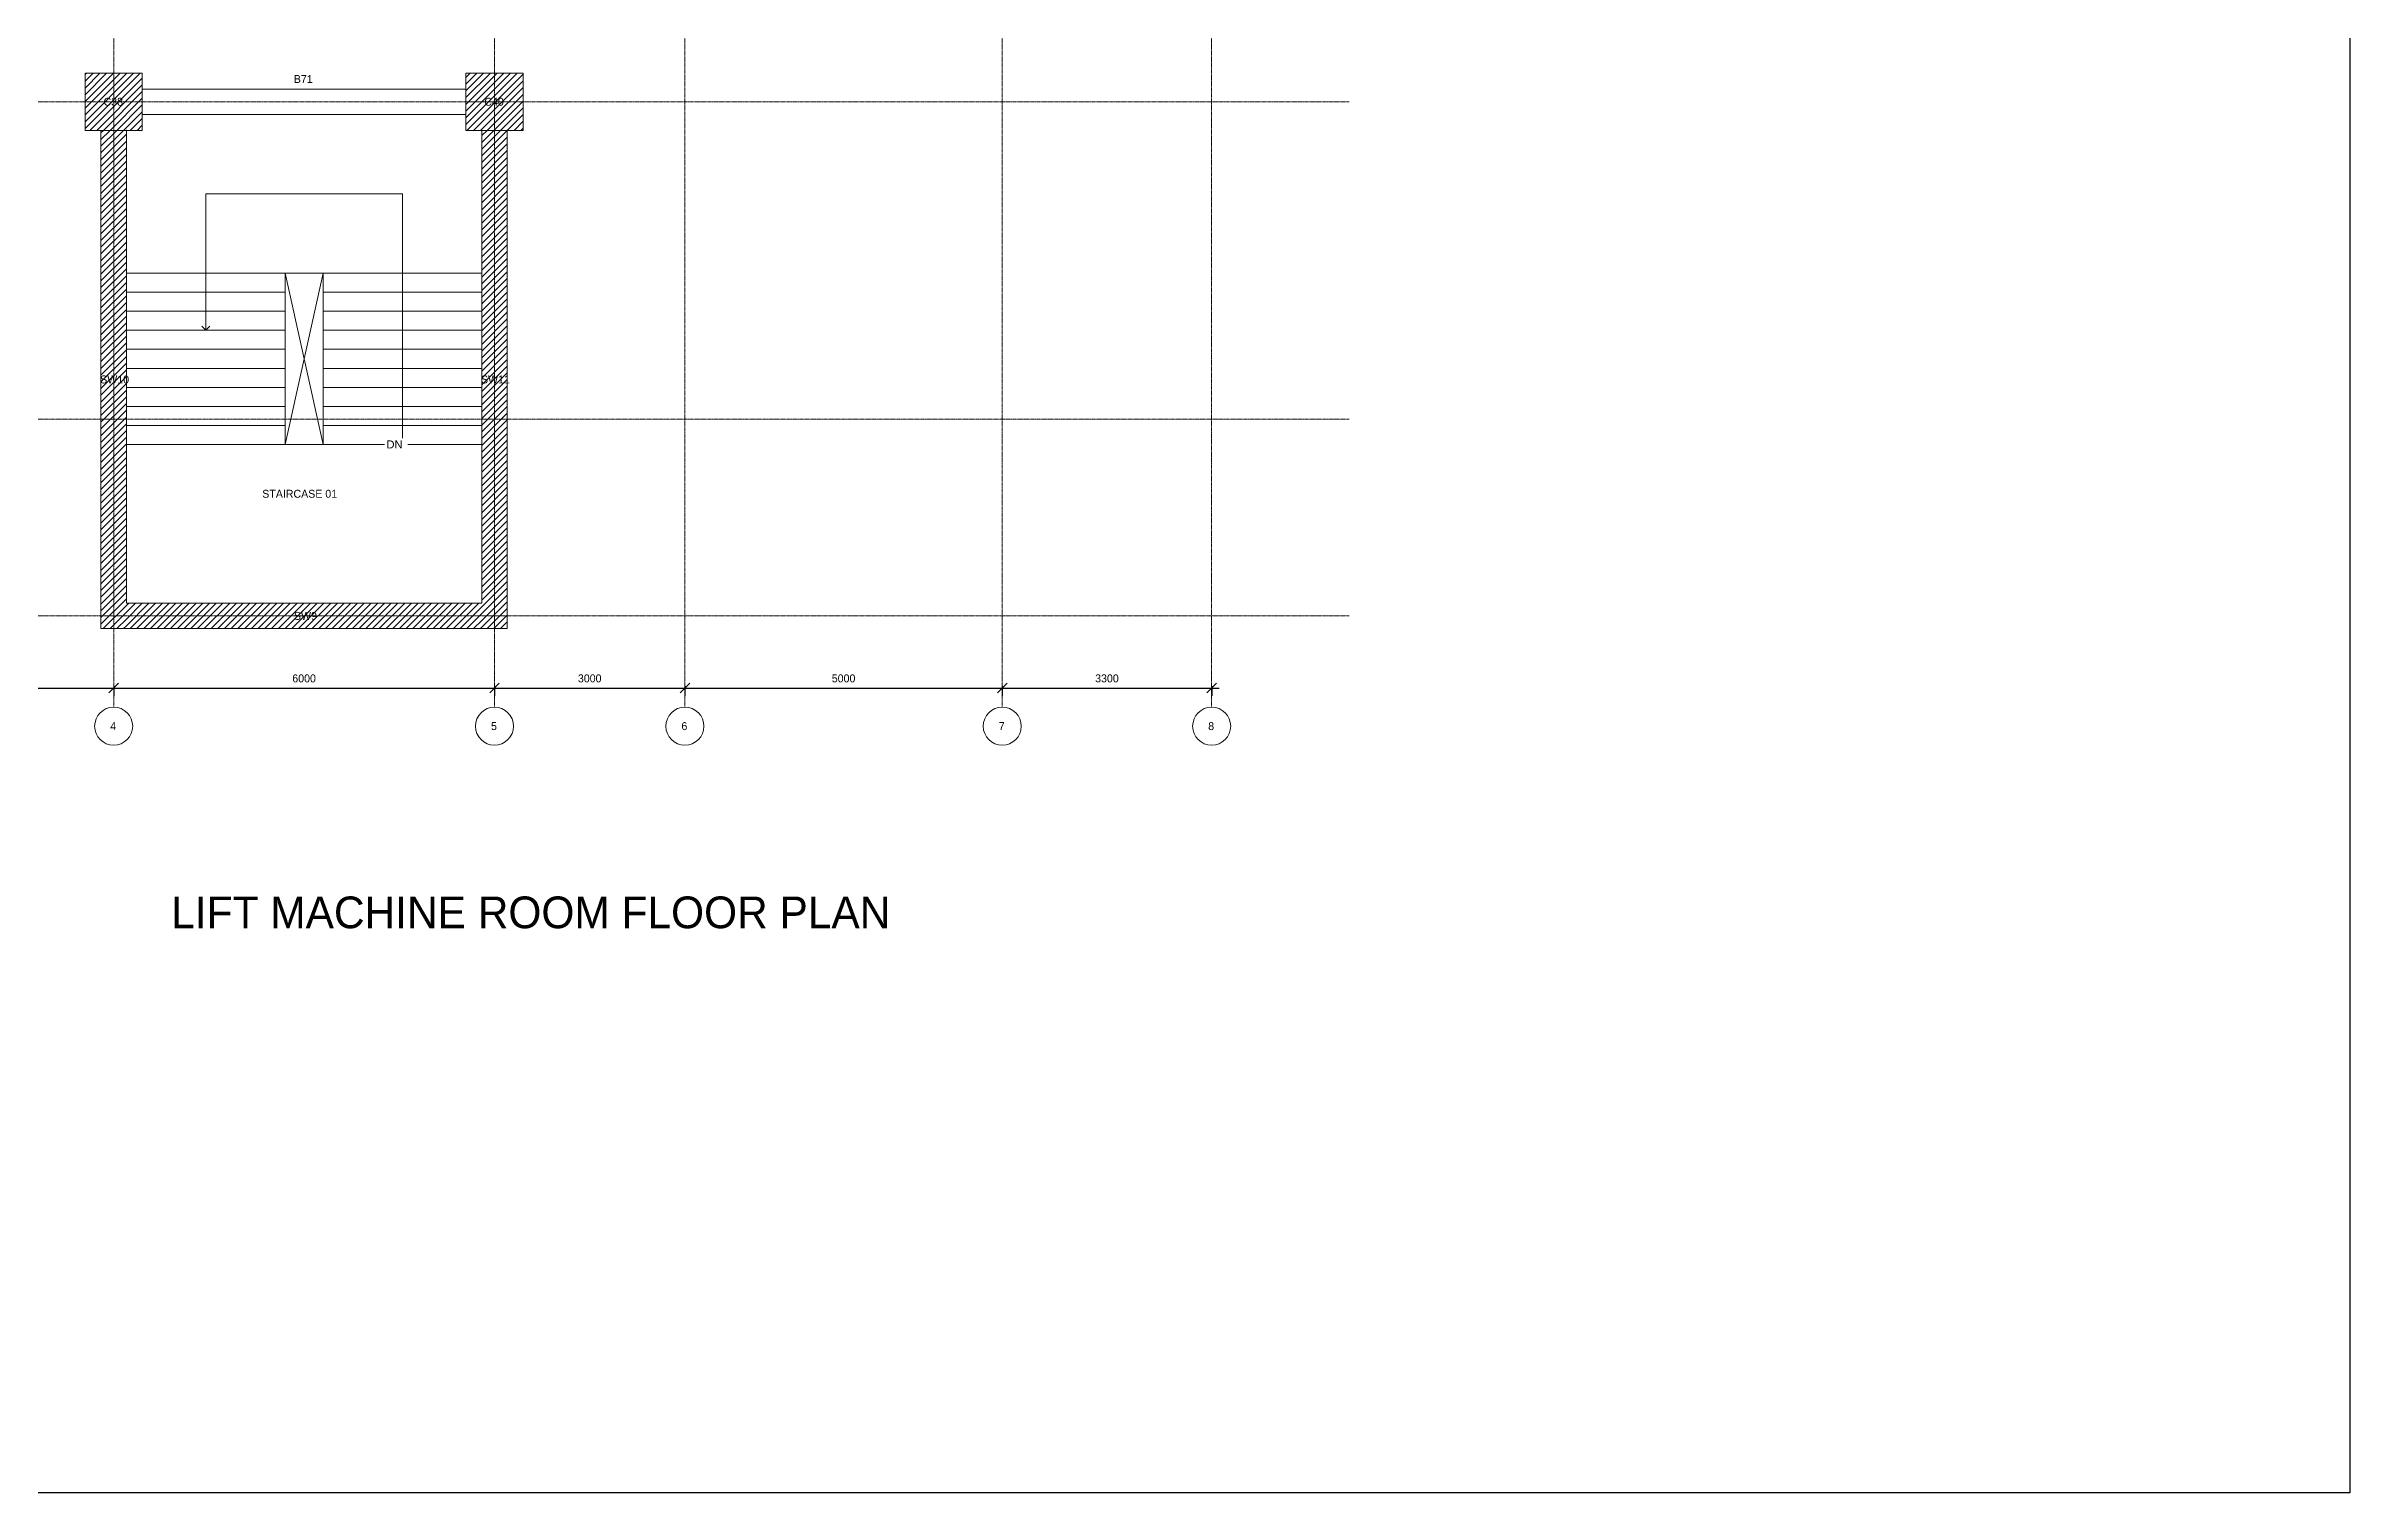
# Model space of a CAD drawing. Header units: millimetres. Extents: x -63539 to 256175, y -13917 to 28816.
# Drawn here: x 219875 to 256175, y -13917 to 8877 of the extents above; entities that cross this region are included whole.
import ezdxf

# ---------------------------------------------------------------- set-up
doc = ezdxf.new("R2010")
doc.units = ezdxf.units.MM
doc.header["$PDMODE"] = 35
doc.linetypes.add('Grid Line', pattern=[22.225, 12.7, -3.175, 3.175, -3.175])
doc.linetypes.add('Overhead', pattern=[3.96875, 2.38125, -1.5875])
for name, color, linetype, lineweight in [('A-ANNO-DIMS', 211, 'Continuous', 9), ('A-DETL', 90, 'Continuous', 18), ('Boundary', 40, 'Continuous', 30), ('Origin', 40, 'Continuous', 30), ('S-BEAM', 12, 'Continuous', 18), ('S-BEAM-IDEN', 2, 'Continuous', 9), ('S-COLS', 52, 'Continuous', 18), ('S-COLS-IDEN', 171, 'Continuous', 9), ('S-GRID', 9, 'Continuous', 9), ('S-GRID-IDEN', 9, 'Continuous', 9), ('S-STRS', 31, 'Continuous', 18), ('S-STRS-ANNO', 31, 'Continuous', 18), ('S-STRS-IDEN', 31, 'Continuous', 18)]:
    doc.layers.add(name, color=color, linetype=linetype, lineweight=lineweight)
doc.styles.add('Arial', font='arial.ttf', dxfattribs={"height": 125})
doc.styles.add('JetBrains Mono', font='JetBrainsMono-VariableFont_wght.ttf', dxfattribs={"height": 125})
doc.dimstyles.new('Diagonal_-_2_5mm_JetBrains_Mono', dxfattribs={"dimscale": 304.8, "dimtxt": 176.918969, "dimasz": 0.492126, "dimexe": 0.393701, "dimexo": 0.246063, "dimgap": 0.287073, "dimtad": 1, "dimdec": 0, "dimzin": 0, "dimdsep": 46, "dimtxsty": 'JetBrains Mono', "dimblk1": 'OBLIQUE', "dimblk2": 'OBLIQUE', "dimsah": 1, "dimcen": 0.09, "dimdle": 0.393701, "dimazin": 0, "dimtfac": 1, "dimtdec": 4, "dimtix": 1, "dimtmove": 0, "dimatfit": 3, "dimfxl": 1, "dimtvp": 1, "dimtfill": 1, "dimtolj": 1, "dimtzin": 0, "dimarcsym": 2})
pattern_1 = [(45, (209940.54, 0), (-53.033, 53.033), [])]

# ---------------------------------------------------------------- blocks, each defined once
blk = doc.blocks.new('Grid - M_Grid Head - Circle-24584-01 1st Floor Lvl_')
at = {"layer": 'S-GRID-IDEN'}
blk.add_circle((0, 0), 6, dxfattribs=at)
blk = doc.blocks.new('_Oblique')
at = {"color": 0, "linetype": 'ByBlock', "lineweight": -2}
blk.add_line((-0.5, -0.5), (0.5, 0.5), dxfattribs=at)
blk = doc.blocks.new('*D34')
at = {"layer": 'A-ANNO-DIMS', "color": 0, "lineweight": -2, "transparency": 16777216}
for p, q in [((217821, -1237), (221061, -1237)), ((217941, -1206), (217941, -1357)), ((220941, -1206), (220941, -1357))]:
    blk.add_line(p, q, dxfattribs=at)
at = {"layer": 'Defpoints', "color": 0, "transparency": 16777216}
for p in [(217941, -1131), (220941, -1131), (220941, -1237)]:
    blk.add_point(p, dxfattribs=at)
at = {"layer": 'A-ANNO-DIMS', "color": 0, "lineweight": -2, "transparency": 16777216, "xscale": 150, "yscale": 150, "zscale": 150, "rotation": 180}
blk.add_blockref('_Oblique', (217941, -1237), dxfattribs=at)
at = {"layer": 'A-ANNO-DIMS', "color": 0, "lineweight": -2, "transparency": 16777216, "xscale": 150, "yscale": 150, "zscale": 150}
blk.add_blockref('_Oblique', (220941, -1237), dxfattribs=at)
at = {"layer": 'A-ANNO-DIMS', "color": 0, "transparency": 16777216, "insert": (219441, -1085), "char_height": 125, "width": 496.29, "attachment_point": 5, "style": 'JetBrains Mono', "bg_fill": 3, "box_fill_scale": 1.1, "bg_fill_color": 9, "bg_fill_true_color": 13158600, "bg_fill_transparency": 0}
blk.add_mtext('\\A1;3000', dxfattribs=at)
blk = doc.blocks.new('*D35')
at = {"layer": 'A-ANNO-DIMS', "color": 0, "lineweight": -2, "transparency": 16777216}
for p, q in [((220821, -1237), (227061, -1237)), ((220941, -1206), (220941, -1357)), ((226941, -1206), (226941, -1357))]:
    blk.add_line(p, q, dxfattribs=at)
at = {"layer": 'Defpoints', "color": 0, "transparency": 16777216}
for p in [(220941, -1131), (226941, -1131), (226941, -1237)]:
    blk.add_point(p, dxfattribs=at)
at = {"layer": 'A-ANNO-DIMS', "color": 0, "lineweight": -2, "transparency": 16777216, "xscale": 150, "yscale": 150, "zscale": 150, "rotation": 180}
blk.add_blockref('_Oblique', (220941, -1237), dxfattribs=at)
at = {"layer": 'A-ANNO-DIMS', "color": 0, "lineweight": -2, "transparency": 16777216, "xscale": 150, "yscale": 150, "zscale": 150}
blk.add_blockref('_Oblique', (226941, -1237), dxfattribs=at)
at = {"layer": 'A-ANNO-DIMS', "color": 0, "transparency": 16777216, "insert": (223941, -1085), "char_height": 125, "width": 496.29, "attachment_point": 5, "style": 'JetBrains Mono', "bg_fill": 3, "box_fill_scale": 1.1, "bg_fill_color": 9, "bg_fill_true_color": 13158600, "bg_fill_transparency": 0}
blk.add_mtext('\\A1;6000', dxfattribs=at)
blk = doc.blocks.new('*D36')
at = {"layer": 'A-ANNO-DIMS', "color": 0, "lineweight": -2, "transparency": 16777216}
for p, q in [((226821, -1237), (230061, -1237)), ((226941, -1206), (226941, -1357)), ((229941, -1206), (229941, -1357))]:
    blk.add_line(p, q, dxfattribs=at)
at = {"layer": 'Defpoints', "color": 0, "transparency": 16777216}
for p in [(226941, -1131), (229941, -1131), (229941, -1237)]:
    blk.add_point(p, dxfattribs=at)
at = {"layer": 'A-ANNO-DIMS', "color": 0, "lineweight": -2, "transparency": 16777216, "xscale": 150, "yscale": 150, "zscale": 150, "rotation": 180}
blk.add_blockref('_Oblique', (226941, -1237), dxfattribs=at)
at = {"layer": 'A-ANNO-DIMS', "color": 0, "lineweight": -2, "transparency": 16777216, "xscale": 150, "yscale": 150, "zscale": 150}
blk.add_blockref('_Oblique', (229941, -1237), dxfattribs=at)
at = {"layer": 'A-ANNO-DIMS', "color": 0, "transparency": 16777216, "insert": (228441, -1085), "char_height": 125, "width": 496.29, "attachment_point": 5, "style": 'JetBrains Mono', "bg_fill": 3, "box_fill_scale": 1.1, "bg_fill_color": 9, "bg_fill_true_color": 13158600, "bg_fill_transparency": 0}
blk.add_mtext('\\A1;3000', dxfattribs=at)
blk = doc.blocks.new('*D37')
at = {"layer": 'A-ANNO-DIMS', "color": 0, "lineweight": -2, "transparency": 16777216}
for p, q in [((229821, -1237), (235061, -1237)), ((229941, -1206), (229941, -1357)), ((234941, -1206), (234941, -1357))]:
    blk.add_line(p, q, dxfattribs=at)
at = {"layer": 'Defpoints', "color": 0, "transparency": 16777216}
for p in [(229941, -1131), (234941, -1131), (234941, -1237)]:
    blk.add_point(p, dxfattribs=at)
at = {"layer": 'A-ANNO-DIMS', "color": 0, "lineweight": -2, "transparency": 16777216, "xscale": 150, "yscale": 150, "zscale": 150, "rotation": 180}
blk.add_blockref('_Oblique', (229941, -1237), dxfattribs=at)
at = {"layer": 'A-ANNO-DIMS', "color": 0, "lineweight": -2, "transparency": 16777216, "xscale": 150, "yscale": 150, "zscale": 150}
blk.add_blockref('_Oblique', (234941, -1237), dxfattribs=at)
at = {"layer": 'A-ANNO-DIMS', "color": 0, "transparency": 16777216, "insert": (232441, -1085), "char_height": 125, "width": 496.29, "attachment_point": 5, "style": 'JetBrains Mono', "bg_fill": 3, "box_fill_scale": 1.1, "bg_fill_color": 9, "bg_fill_true_color": 13158600, "bg_fill_transparency": 0}
blk.add_mtext('\\A1;5000', dxfattribs=at)
blk = doc.blocks.new('*D38')
at = {"layer": 'A-ANNO-DIMS', "color": 0, "lineweight": -2, "transparency": 16777216}
for p, q in [((234821, -1237), (238361, -1237)), ((234941, -1206), (234941, -1357)), ((238241, -1206), (238241, -1357))]:
    blk.add_line(p, q, dxfattribs=at)
at = {"layer": 'Defpoints', "color": 0, "transparency": 16777216}
for p in [(234941, -1131), (238241, -1131), (238241, -1237)]:
    blk.add_point(p, dxfattribs=at)
at = {"layer": 'A-ANNO-DIMS', "color": 0, "lineweight": -2, "transparency": 16777216, "xscale": 150, "yscale": 150, "zscale": 150, "rotation": 180}
blk.add_blockref('_Oblique', (234941, -1237), dxfattribs=at)
at = {"layer": 'A-ANNO-DIMS', "color": 0, "lineweight": -2, "transparency": 16777216, "xscale": 150, "yscale": 150, "zscale": 150}
blk.add_blockref('_Oblique', (238241, -1237), dxfattribs=at)
at = {"layer": 'A-ANNO-DIMS', "color": 0, "transparency": 16777216, "insert": (236591, -1085), "char_height": 125, "width": 496.29, "attachment_point": 5, "style": 'JetBrains Mono', "bg_fill": 3, "box_fill_scale": 1.1, "bg_fill_color": 9, "bg_fill_true_color": 13158600, "bg_fill_transparency": 0}
blk.add_mtext('\\A1;3300', dxfattribs=at)

msp = doc.modelspace()

# ---------------------------------------------------------------- hatches: boundary and pattern name
at = {"layer": 'S-COLS'}
h = msp.add_hatch(dxfattribs=at)
h.set_pattern_fill('FP_1', color=8, style=0, pattern_type=2)
h.set_pattern_definition(pattern_1)
h.paths.add_polyline_path([(221390.5, 7550), (221390.5, 8450), (220490.5, 8450), (220490.5, 7550)])
h = msp.add_hatch(dxfattribs=at)
h.set_pattern_fill('FP_1', color=8, style=0, pattern_type=2)
h.set_pattern_definition(pattern_1)
h.paths.add_polyline_path([(227390.5, 7550), (227390.5, 8450), (226490.5, 8450), (226490.5, 7550)])
h = msp.add_hatch(dxfattribs=at)
h.set_pattern_fill('FP_1', color=8, style=0, pattern_type=2)
h.set_pattern_definition(pattern_1)
h.paths.add_polyline_path([(221140.5, -300), (221140.5, 7550), (220740.5, 7550), (220740.5, -300)])
h = msp.add_hatch(dxfattribs=at)
h.set_pattern_fill('FP_1', color=8, style=0, pattern_type=2)
h.set_pattern_definition(pattern_1)
h.paths.add_polyline_path([(227140.5, -300), (227140.5, 7550), (226740.5, 7550), (226740.5, -300)])
h = msp.add_hatch(dxfattribs=at)
h.set_pattern_fill('FP_1', color=8, style=0, pattern_type=2)
h.set_pattern_definition(pattern_1)
h.paths.add_polyline_path([(226740.5, -300), (226740.5, 100), (221140.5, 100), (221140.5, -300), (224319.5, -300)])

# ---------------------------------------------------------------- linework, layer by layer
at = {"layer": 'A-DETL'}
for p, q in [((223640.5, 5300), (224240.5, 2600)), ((223640.5, 2600), (224240.5, 5300))]:
    msp.add_line(p, q, dxfattribs=at)
at = {"layer": 'Origin'}
msp.add_point((221140.5, 7550), dxfattribs=at)
at = {"layer": 'S-BEAM'}
for p, q in [((220740.5, 8450), (221140.5, 8450)), ((226740.5, 8450), (227140.5, 8450)), ((220490.5, 7800), (220490.5, 8200)), ((221390.5, 8200), (221390.5, 7800)), ((226490.5, 8200), (221390.5, 8200)), ((226490.5, 7800), (226490.5, 8200)), ((227390.5, 8200), (227390.5, 7800)), ((221390.5, 7800), (226490.5, 7800)), ((220740.5, 2800), (220740.5, 3200)), ((227140.5, 3200), (227140.5, 2800)), ((220740.5, -300), (220740.5, 100)), ((227140.5, 100), (227140.5, -300))]:
    msp.add_line(p, q, dxfattribs=at)
at = {"layer": 'S-COLS'}
for p, q in [((220490.5, 8450), (221390.5, 8450)), ((220490.5, 7550), (220490.5, 8450)), ((221390.5, 8450), (221390.5, 7550)), ((226490.5, 8450), (227390.5, 8450)), ((226490.5, 7550), (226490.5, 8450)), ((227390.5, 8450), (227390.5, 7550)), ((221390.5, 7550), (220490.5, 7550)), ((220740.5, 7550), (221140.5, 7550)), ((220740.5, -300), (220740.5, 7550)), ((221140.5, 7550), (221140.5, 100)), ((227390.5, 7550), (226490.5, 7550)), ((226740.5, 7550), (227140.5, 7550)), ((226740.5, 100), (226740.5, 7550)), ((227140.5, 7550), (227140.5, -300)), ((221140.5, 100), (226740.5, 100)), ((221140.5, -300), (220740.5, -300)), ((226740.5, -300), (221140.5, -300)), ((227140.5, -300), (226740.5, -300))]:
    msp.add_line(p, q, dxfattribs=at)
at = {"layer": 'S-GRID', "linetype": 'Grid Line'}
for p, q in [((220940.5, 21865.2), (220940.5, -1537.1)), ((226940.5, 21865.2), (226940.5, -1537.1)), ((229940.5, 21865.2), (229940.5, -1537.1)), ((234940.5, 21865.2), (234940.5, -1537.1)), ((238240.5, 21865.2), (238240.5, -1537.1)), ((240405.2, 8000), (208418.4, 8000)), ((240405.2, 3000), (208418.4, 3000)), ((240405.2, -100), (208418.4, -100))]:
    msp.add_line(p, q, dxfattribs=at)
at = {"layer": 'S-STRS'}
for p, q in [((221140.5, 5300), (223640.5, 5300)), ((223640.5, 5300), (224240.5, 5300)), ((223640.5, 5000), (223640.5, 5300)), ((226740.5, 5300), (224240.5, 5300)), ((224240.5, 5300), (224240.5, 5000)), ((221140.5, 5000), (223640.5, 5000)), ((223640.5, 4700), (223640.5, 5000)), ((224240.5, 5000), (224240.5, 4700)), ((226740.5, 5000), (224240.5, 5000)), ((221140.5, 4700), (223640.5, 4700)), ((221140.5, 4400), (223640.5, 4400)), ((223640.5, 4400), (223640.5, 4700)), ((223640.5, 4100), (223640.5, 4400)), ((224240.5, 4700), (224240.5, 4400)), ((226740.5, 4700), (224240.5, 4700)), ((224240.5, 4400), (224240.5, 4100)), ((226740.5, 4400), (224240.5, 4400)), ((221140.5, 4100), (223640.5, 4100)), ((223640.5, 3800), (223640.5, 4100)), ((224240.5, 4100), (224240.5, 3800)), ((226740.5, 4100), (224240.5, 4100)), ((221140.5, 3800), (223640.5, 3800)), ((223640.5, 3500), (223640.5, 3800)), ((224240.5, 3800), (224240.5, 3500)), ((226740.5, 3800), (224240.5, 3800)), ((221140.5, 3500), (223640.5, 3500)), ((223640.5, 3200), (223640.5, 3500)), ((224240.5, 3500), (224240.5, 3200)), ((226740.5, 3500), (224240.5, 3500)), ((221140.5, 3200), (223640.5, 3200)), ((223640.5, 2900), (223640.5, 3200)), ((224240.5, 3200), (224240.5, 2900)), ((226740.5, 3200), (224240.5, 3200)), ((221140.5, 2900), (223640.5, 2900)), ((221140.5, 2600), (221140.5, 100)), ((224240.5, 2600), (221140.5, 2600)), ((223640.5, 2600), (223640.5, 2900)), ((224240.5, 2900), (224240.5, 2600)), ((226740.5, 2900), (224240.5, 2900)), ((226740.5, 2600), (224240.5, 2600)), ((226740.5, 100), (226740.5, 2600)), ((221140.5, 100), (226740.5, 100))]:
    msp.add_line(p, q, dxfattribs=at)
at = {"layer": 'S-STRS', "linetype": 'Overhead'}
for p, q in [((221140.5, 5300), (223640.5, 5300)), ((226740.5, 5300), (224240.5, 5300)), ((221140.5, 5000), (223640.5, 5000)), ((226740.5, 5000), (224240.5, 5000)), ((221140.5, 4700), (223640.5, 4700)), ((221140.5, 4400), (223640.5, 4400)), ((226740.5, 4700), (224240.5, 4700)), ((226740.5, 4400), (224240.5, 4400)), ((221140.5, 4100), (223640.5, 4100)), ((226740.5, 4100), (224240.5, 4100)), ((221140.5, 3800), (223640.5, 3800)), ((226740.5, 3800), (224240.5, 3800)), ((221140.5, 3500), (223640.5, 3500)), ((226740.5, 3500), (224240.5, 3500)), ((221140.5, 3200), (223640.5, 3200)), ((226740.5, 3200), (224240.5, 3200)), ((221140.5, 2900), (223640.5, 2900)), ((226740.5, 2900), (224240.5, 2900)), ((226740.5, 2600), (224240.5, 2600))]:
    msp.add_line(p, q, dxfattribs=at)
at = {"layer": 'S-STRS-ANNO'}
for p, q in [((222390.5, 6550), (225490.5, 6550)), ((222390.5, 5300), (222390.5, 6550)), ((225490.5, 6550), (225490.5, 5300)), ((222390.5, 5000), (222390.5, 5300)), ((225490.5, 5300), (225490.5, 5000)), ((222390.5, 4700), (222390.5, 5000)), ((225490.5, 5000), (225490.5, 4700)), ((222390.5, 4400), (222328, 4462.5)), ((222390.5, 4400), (222390.5, 4700)), ((222390.5, 4400), (222453, 4462.5)), ((225490.5, 4700), (225490.5, 4400)), ((225490.5, 4400), (225490.5, 4100)), ((225490.5, 4100), (225490.5, 3800)), ((225490.5, 3800), (225490.5, 3500)), ((225490.5, 3500), (225490.5, 3200)), ((225490.5, 3200), (225490.5, 2900)), ((225490.5, 2900), (225490.5, 2600))]:
    msp.add_line(p, q, dxfattribs=at)

# ---------------------------------------------------------------- block references
at = {"layer": 'S-GRID-IDEN', "xscale": 49.99999999999998, "yscale": 49.99999999999998, "zscale": 49.99999999999998, "rotation": 180}
for p in [(220940.5, -1837.1), (226940.5, -1837.1), (229940.5, -1837.1), (234940.5, -1837.1), (238240.5, -1837.1)]:
    msp.add_blockref('Grid - M_Grid Head - Circle-24584-01 1st Floor Lvl_', p, dxfattribs=at)

# ---------------------------------------------------------------- texts
at = {"layer": 'A-DETL', "insert": (221847.7, -4520.6), "char_height": 500, "attachment_point": 1, "style": 'JetBrains Mono'}
msp.add_mtext_dynamic_manual_height_columns('LIFT MACHINE ROOM FLOOR PLAN', width=13971.865, gutter_width=1, heights=[0], dxfattribs=at)
at = {"layer": 'S-BEAM-IDEN', "insert": (223778.9, 8420.6), "char_height": 125, "width": 384.81, "attachment_point": 1, "style": 'JetBrains Mono'}
msp.add_mtext('B71', dxfattribs=at)
at = {"layer": 'S-COLS-IDEN', "char_height": 125, "attachment_point": 1, "style": 'JetBrains Mono'}
for s, insert, width in [('C38', (220780.8, 8062.7), 384.81), ('C40', (226780.8, 8062.7), 384.81), ('SW10', (220728, 3687.7), 513.08), ('SW11', (226728, 3687.7), 513.08), ('SW9', (223780.8, -37.3), 384.81)]:
    msp.add_mtext(s, dxfattribs=dict(at, insert=insert, width=width))
at = {"layer": 'S-STRS-IDEN', "insert": (223281.4, 1886.7), "char_height": 125, "width": 1539.24, "attachment_point": 1, "style": 'JetBrains Mono', "bg_fill": 3, "box_fill_scale": 1.25, "bg_fill_color": 9, "bg_fill_true_color": 13158600, "bg_fill_transparency": 0}
msp.add_mtext('STAIRCASE 01', dxfattribs=at)

# ---------------------------------------------------------------- next in the draw order: texts
at = {"layer": 'S-GRID-IDEN', "char_height": 125, "width": 128.27, "attachment_point": 1, "style": 'JetBrains Mono', "bg_fill": 3, "box_fill_scale": 1.25, "bg_fill_color": 9, "bg_fill_true_color": 13158600, "bg_fill_transparency": 0}
for s, insert in [('4', (220886.1, -1773.7)), ('5', (226886.1, -1773.7)), ('6', (229886.1, -1773.7)), ('7', (234886.1, -1773.7)), ('8', (238186.1, -1773.7))]:
    msp.add_mtext(s, dxfattribs=dict(at, insert=insert))
at = {"layer": 'S-STRS-IDEN', "insert": (225239.4, 2664.2), "char_height": 125, "width": 301.369, "attachment_point": 1, "line_spacing_factor": 0.941778, "style": 'Arial', "bg_fill": 3, "box_fill_scale": 1.25, "bg_fill_color": 9, "bg_fill_true_color": 13158600, "bg_fill_transparency": 0}
msp.add_mtext('DN', dxfattribs=at)

# ---------------------------------------------------------------- next in the draw order: dimensions: what is measured, and where the dimension line sits
at = {"layer": 'A-ANNO-DIMS'}
dim = msp.add_linear_dim(base=(220940.5, -1237.1), p1=(217940.5, -1131.1), p2=(220940.5, -1131.1), dimstyle='Diagonal_-_2_5mm_JetBrains_Mono', override={"dimpost": '<>', "dimfxl": 3000}, dxfattribs=at)
dim.commit()
dim.dimension.update_dxf_attribs({"geometry": '*D34', "text_midpoint": (219440.5, -1085.4)})

# ---------------------------------------------------------------- next in the draw order: dimensions: what is measured, and where the dimension line sits
dim = msp.add_linear_dim(base=(226940.5, -1237.1), p1=(220940.5, -1131.1), p2=(226940.5, -1131.1), dimstyle='Diagonal_-_2_5mm_JetBrains_Mono', override={"dimpost": '<>', "dimfxl": 6000}, dxfattribs=at)
dim.commit()
dim.dimension.update_dxf_attribs({"geometry": '*D35', "text_midpoint": (223940.5, -1085.4)})

# ---------------------------------------------------------------- next in the draw order: dimensions: what is measured, and where the dimension line sits
dim = msp.add_linear_dim(base=(229940.5, -1237.1), p1=(226940.5, -1131.1), p2=(229940.5, -1131.1), dimstyle='Diagonal_-_2_5mm_JetBrains_Mono', override={"dimpost": '<>', "dimfxl": 3000}, dxfattribs=at)
dim.commit()
dim.dimension.update_dxf_attribs({"geometry": '*D36', "text_midpoint": (228440.5, -1085.4)})

# ---------------------------------------------------------------- next in the draw order: dimensions: what is measured, and where the dimension line sits
dim = msp.add_linear_dim(base=(234940.5, -1237.1), p1=(229940.5, -1131.1), p2=(234940.5, -1131.1), dimstyle='Diagonal_-_2_5mm_JetBrains_Mono', override={"dimpost": '<>', "dimfxl": 5000}, dxfattribs=at)
dim.commit()
dim.dimension.update_dxf_attribs({"geometry": '*D37', "text_midpoint": (232440.5, -1085.4)})

# ---------------------------------------------------------------- next in the draw order: dimensions: what is measured, and where the dimension line sits
dim = msp.add_linear_dim(base=(238240.5, -1237.1), p1=(234940.5, -1131.1), p2=(238240.5, -1131.1), dimstyle='Diagonal_-_2_5mm_JetBrains_Mono', override={"dimpost": '<>', "dimfxl": 3300}, dxfattribs=at)
dim.commit()
dim.dimension.update_dxf_attribs({"geometry": '*D38', "text_midpoint": (236590.5, -1085.4)})

# ---------------------------------------------------------------- next in the draw order: linework, layer by layer
at = {"layer": 'Boundary'}
msp.add_lwpolyline([(194662, 28816.5), (256175.1, 28816.5), (256175.1, -13916.7), (194662, -13916.7)], close=True, dxfattribs=at)

doc.saveas('drawing.dxf')
